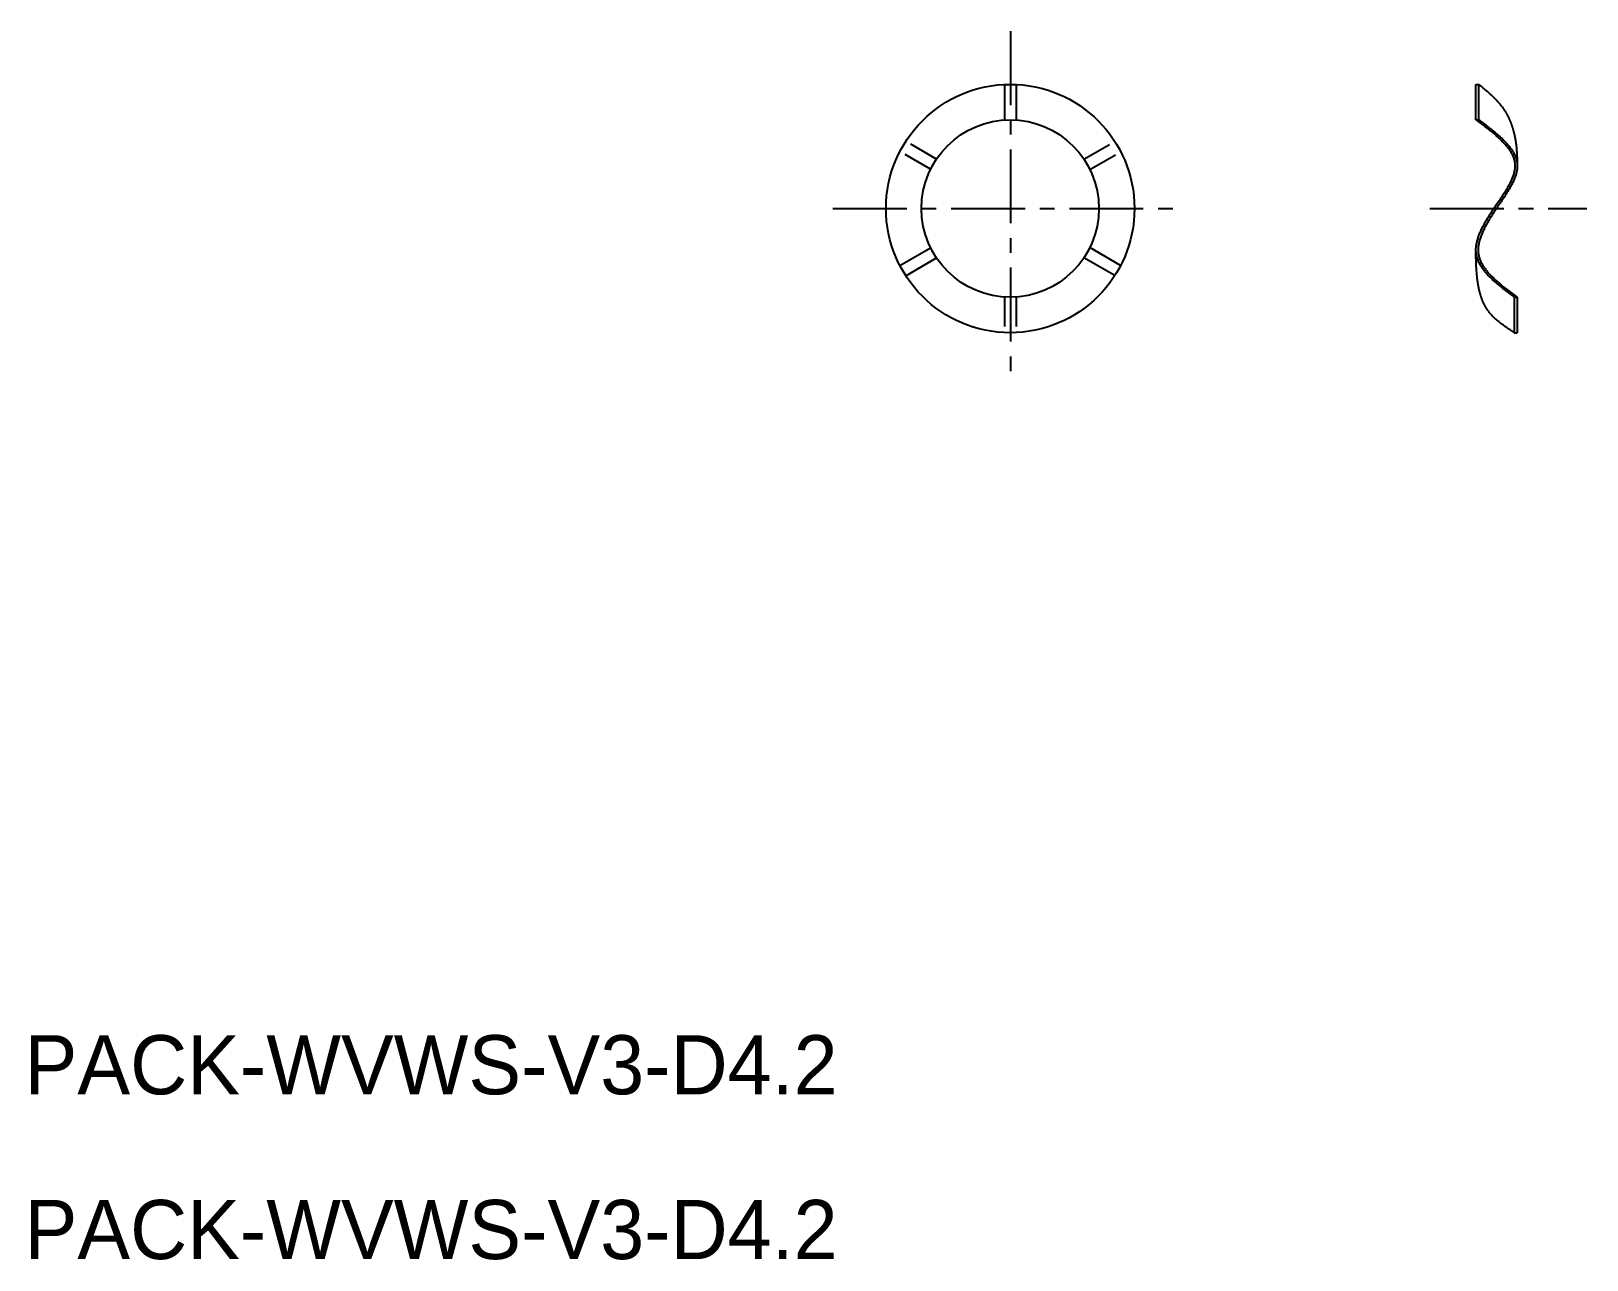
# Model space of a CAD drawing. Extents: x 76.9 to 103.2, y 15.7 to 36.5.
import ezdxf

# ---------------------------------------------------------------- set-up
doc = ezdxf.new("R2010")
doc.units = 0
doc.linetypes.add('CENTER', pattern=[2, 1.25, -0.25, 0.25, -0.25])
doc.linetypes.add('DASHED', pattern=[0.75, 0.5, -0.25])
doc.layers.get('0').update_dxf_attribs({"linetype": 'CONTINUOUS'})
doc.layers.add('CENTER', color=1, linetype='CENTER')

msp = doc.modelspace()

# ---------------------------------------------------------------- linework, layer by layer
at = {"color": 7, "linetype": 'CONTINUOUS'}
for p, q in [((93.31, 35.582), (93.31, 34.981)), ((93.51, 35.582), (93.51, 34.981)), ((101.28, 35.584), (101.33, 35.584)), ((101.28, 34.984), (101.28, 35.584)), ((101.33, 34.984), (101.33, 35.584)), ((101.28, 34.984), (101.33, 34.984)), ((91.542, 32.521), (92.062, 32.821)), ((91.642, 32.348), (92.162, 32.648)), ((95.175, 32.35), (94.654, 32.65)), ((95.275, 32.523), (94.754, 32.823)), ((101.93, 31.984), (101.93, 31.384)), ((101.93, 31.984), (101.98, 31.984)), ((101.98, 31.984), (101.98, 31.384)), ((101.93, 31.384), (101.98, 31.384))]:
    msp.add_line(p, q, dxfattribs=at)
at = {"color": 3, "linetype": 'DASHED'}
for p, q in [((92.162, 34.32), (91.642, 34.62)), ((94.654, 34.318), (95.175, 34.619)), ((92.062, 34.147), (91.542, 34.447)), ((94.754, 34.145), (95.275, 34.445)), ((93.31, 31.987), (93.31, 31.386)), ((93.51, 31.988), (93.51, 31.387))]:
    msp.add_line(p, q, dxfattribs=at)
at = {"color": 7}
for points in [[(101.33, 35.584, 0), (101.336, 35.579, 0), (101.342, 35.574, 0), (101.349, 35.568, 0), (101.355, 35.563, 0), (101.362, 35.558, 0), (101.368, 35.552, 0), (101.375, 35.547, 0), (101.381, 35.542, 0), (101.387, 35.536, 0), (101.394, 35.531, 0), (101.4, 35.526, 0), (101.406, 35.52, 0), (101.413, 35.515, 0), (101.419, 35.51, 0), (101.426, 35.504, 0), (101.432, 35.499, 0), (101.438, 35.494, 0), (101.444, 35.488, 0), (101.451, 35.483, 0), (101.457, 35.477, 0), (101.463, 35.472, 0), (101.47, 35.467, 0), (101.476, 35.461, 0), (101.482, 35.456, 0), (101.488, 35.45, 0), (101.494, 35.445, 0), (101.501, 35.439, 0), (101.507, 35.434, 0), (101.513, 35.428, 0), (101.519, 35.423, 0), (101.525, 35.417, 0), (101.531, 35.412, 0), (101.537, 35.406, 0), (101.543, 35.401, 0), (101.549, 35.395, 0), (101.555, 35.389, 0), (101.561, 35.384, 0), (101.567, 35.378, 0), (101.573, 35.372, 0), (101.579, 35.367, 0), (101.585, 35.361, 0), (101.59, 35.355, 0), (101.596, 35.349, 0), (101.602, 35.343, 0), (101.608, 35.338, 0), (101.613, 35.332, 0), (101.619, 35.326, 0), (101.625, 35.32, 0), (101.63, 35.314, 0), (101.636, 35.308, 0), (101.641, 35.302, 0), (101.647, 35.296, 0), (101.652, 35.29, 0), (101.658, 35.284, 0), (101.663, 35.278, 0), (101.668, 35.272, 0), (101.674, 35.266, 0), (101.679, 35.259, 0), (101.684, 35.253, 0), (101.689, 35.247, 0), (101.694, 35.241, 0), (101.699, 35.234, 0), (101.705, 35.228, 0), (101.709, 35.222, 0), (101.714, 35.215, 0), (101.719, 35.209, 0), (101.724, 35.202, 0), (101.729, 35.196, 0), (101.734, 35.189, 0), (101.738, 35.183, 0), (101.743, 35.176, 0), (101.748, 35.169, 0), (101.752, 35.163, 0), (101.757, 35.156, 0), (101.761, 35.149, 0), (101.766, 35.142, 0), (101.77, 35.135, 0), (101.774, 35.129, 0), (101.779, 35.122, 0), (101.783, 35.115, 0), (101.787, 35.108, 0), (101.791, 35.1, 0), (101.795, 35.093, 0), (101.799, 35.086, 0), (101.803, 35.079, 0), (101.807, 35.072, 0), (101.811, 35.065, 0), (101.815, 35.058, 0), (101.818, 35.05, 0), (101.822, 35.043, 0), (101.826, 35.036, 0), (101.829, 35.028, 0), (101.833, 35.021, 0), (101.836, 35.014, 0), (101.84, 35.006, 0), (101.843, 34.998, 0), (101.846, 34.991, 0), (101.85, 34.983, 0), (101.853, 34.976, 0), (101.856, 34.968, 0), (101.859, 34.961, 0), (101.863, 34.953, 0), (101.866, 34.945, 0), (101.869, 34.938, 0), (101.872, 34.93, 0), (101.875, 34.922, 0), (101.877, 34.915, 0), (101.88, 34.907, 0), (101.883, 34.899, 0), (101.886, 34.891, 0), (101.888, 34.883, 0), (101.891, 34.876, 0), (101.894, 34.868, 0), (101.896, 34.86, 0), (101.899, 34.852, 0), (101.901, 34.844, 0), (101.904, 34.836, 0), (101.906, 34.828, 0), (101.908, 34.82, 0), (101.911, 34.812, 0), (101.913, 34.804, 0), (101.915, 34.796, 0), (101.917, 34.788, 0), (101.919, 34.78, 0), (101.921, 34.772, 0), (101.923, 34.764, 0), (101.925, 34.756, 0), (101.927, 34.748, 0), (101.929, 34.74, 0), (101.931, 34.732, 0), (101.933, 34.724, 0), (101.935, 34.715, 0), (101.936, 34.707, 0), (101.938, 34.699, 0), (101.94, 34.691, 0), (101.941, 34.683, 0), (101.943, 34.675, 0), (101.944, 34.667, 0), (101.946, 34.658, 0), (101.947, 34.65, 0), (101.949, 34.642, 0), (101.95, 34.634, 0), (101.951, 34.626, 0), (101.953, 34.618, 0), (101.954, 34.609, 0), (101.955, 34.601, 0), (101.956, 34.593, 0), (101.957, 34.585, 0), (101.958, 34.577, 0), (101.959, 34.569, 0), (101.96, 34.56, 0), (101.961, 34.552, 0), (101.962, 34.544, 0), (101.963, 34.536, 0), (101.964, 34.528, 0), (101.965, 34.52, 0), (101.966, 34.511, 0), (101.966, 34.503, 0), (101.967, 34.495, 0), (101.968, 34.487, 0), (101.968, 34.479, 0), (101.969, 34.471, 0), (101.97, 34.462, 0), (101.97, 34.454, 0), (101.971, 34.446, 0), (101.971, 34.438, 0), (101.972, 34.43, 0), (101.972, 34.422, 0), (101.973, 34.413, 0), (101.973, 34.405, 0), (101.974, 34.397, 0), (101.974, 34.389, 0), (101.974, 34.381, 0), (101.975, 34.373, 0), (101.975, 34.365, 0), (101.976, 34.356, 0), (101.976, 34.348, 0), (101.976, 34.34, 0), (101.976, 34.332, 0), (101.977, 34.324, 0), (101.977, 34.316, 0), (101.977, 34.307, 0), (101.978, 34.299, 0), (101.978, 34.291, 0), (101.978, 34.283, 0), (101.978, 34.275, 0), (101.979, 34.267, 0), (101.979, 34.259, 0), (101.979, 34.25, 0), (101.979, 34.242, 0), (101.98, 34.234, 0)], [(101.28, 34.984, 0), (101.295, 34.972, 0), (101.311, 34.961, 0), (101.327, 34.949, 0), (101.342, 34.938, 0), (101.358, 34.926, 0), (101.373, 34.915, 0), (101.389, 34.903, 0), (101.404, 34.891, 0), (101.42, 34.88, 0), (101.435, 34.868, 0), (101.45, 34.857, 0), (101.465, 34.845, 0), (101.48, 34.833, 0), (101.495, 34.822, 0), (101.51, 34.81, 0), (101.525, 34.798, 0), (101.539, 34.786, 0), (101.554, 34.775, 0), (101.568, 34.763, 0), (101.582, 34.751, 0), (101.596, 34.739, 0), (101.61, 34.728, 0), (101.624, 34.716, 0), (101.637, 34.704, 0), (101.651, 34.692, 0), (101.664, 34.68, 0), (101.677, 34.668, 0), (101.689, 34.656, 0), (101.702, 34.644, 0), (101.714, 34.632, 0), (101.726, 34.62, 0), (101.738, 34.608, 0), (101.749, 34.596, 0), (101.761, 34.584, 0), (101.772, 34.572, 0), (101.782, 34.559, 0), (101.793, 34.547, 0), (101.803, 34.535, 0), (101.813, 34.523, 0), (101.822, 34.51, 0), (101.832, 34.498, 0), (101.841, 34.485, 0), (101.849, 34.473, 0), (101.857, 34.46, 0), (101.865, 34.447, 0), (101.873, 34.435, 0), (101.88, 34.422, 0), (101.887, 34.409, 0), (101.893, 34.397, 0), (101.899, 34.384, 0), (101.905, 34.371, 0), (101.91, 34.358, 0), (101.915, 34.345, 0), (101.92, 34.332, 0), (101.924, 34.319, 0), (101.927, 34.306, 0), (101.931, 34.292, 0), (101.933, 34.279, 0), (101.936, 34.266, 0), (101.937, 34.252, 0), (101.939, 34.239, 0), (101.94, 34.225, 0), (101.94, 34.212, 0), (101.94, 34.198, 0), (101.939, 34.184, 0), (101.938, 34.17, 0), (101.937, 34.157, 0), (101.935, 34.143, 0), (101.933, 34.129, 0), (101.93, 34.115, 0), (101.927, 34.101, 0), (101.924, 34.087, 0), (101.92, 34.072, 0), (101.916, 34.058, 0), (101.911, 34.044, 0), (101.906, 34.029, 0), (101.901, 34.015, 0), (101.896, 34.001, 0), (101.89, 33.986, 0), (101.884, 33.972, 0), (101.877, 33.957, 0), (101.871, 33.943, 0), (101.864, 33.928, 0), (101.856, 33.913, 0), (101.849, 33.898, 0), (101.841, 33.884, 0), (101.833, 33.869, 0), (101.825, 33.854, 0), (101.817, 33.839, 0), (101.808, 33.824, 0), (101.799, 33.809, 0), (101.79, 33.794, 0), (101.781, 33.779, 0), (101.772, 33.764, 0), (101.762, 33.749, 0), (101.753, 33.734, 0), (101.743, 33.719, 0), (101.733, 33.703, 0), (101.723, 33.688, 0), (101.713, 33.673, 0), (101.703, 33.658, 0), (101.693, 33.642, 0), (101.683, 33.627, 0), (101.672, 33.612, 0), (101.662, 33.596, 0), (101.651, 33.581, 0), (101.641, 33.566, 0), (101.63, 33.55, 0), (101.62, 33.535, 0), (101.609, 33.519, 0), (101.599, 33.504, 0), (101.589, 33.488, 0), (101.578, 33.473, 0), (101.568, 33.457, 0), (101.557, 33.442, 0), (101.547, 33.426, 0), (101.537, 33.411, 0), (101.527, 33.395, 0), (101.517, 33.38, 0), (101.507, 33.364, 0), (101.497, 33.349, 0), (101.487, 33.333, 0), (101.477, 33.318, 0), (101.468, 33.302, 0), (101.459, 33.286, 0), (101.449, 33.271, 0), (101.44, 33.255, 0), (101.431, 33.24, 0), (101.422, 33.224, 0), (101.414, 33.209, 0), (101.405, 33.194, 0), (101.397, 33.178, 0), (101.389, 33.163, 0), (101.381, 33.147, 0), (101.374, 33.132, 0), (101.366, 33.117, 0), (101.359, 33.102, 0), (101.352, 33.086, 0), (101.346, 33.071, 0), (101.339, 33.056, 0), (101.333, 33.041, 0), (101.327, 33.026, 0), (101.321, 33.011, 0), (101.316, 32.995, 0), (101.311, 32.98, 0), (101.306, 32.966, 0), (101.302, 32.951, 0), (101.298, 32.936, 0), (101.294, 32.921, 0), (101.291, 32.906, 0), (101.288, 32.892, 0), (101.285, 32.877, 0), (101.283, 32.862, 0), (101.281, 32.848, 0), (101.279, 32.834, 0), (101.278, 32.819, 0), (101.277, 32.805, 0), (101.277, 32.791, 0), (101.277, 32.777, 0), (101.277, 32.763, 0), (101.278, 32.748, 0), (101.28, 32.735, 0), (101.281, 32.721, 0), (101.284, 32.707, 0), (101.286, 32.693, 0), (101.289, 32.68, 0), (101.293, 32.666, 0), (101.297, 32.653, 0), (101.301, 32.639, 0), (101.306, 32.626, 0), (101.311, 32.613, 0), (101.316, 32.599, 0), (101.322, 32.586, 0), (101.328, 32.573, 0), (101.335, 32.56, 0), (101.342, 32.547, 0), (101.349, 32.534, 0), (101.357, 32.522, 0), (101.365, 32.509, 0), (101.373, 32.496, 0), (101.381, 32.483, 0), (101.39, 32.471, 0), (101.399, 32.458, 0), (101.409, 32.446, 0), (101.419, 32.433, 0), (101.429, 32.421, 0), (101.439, 32.408, 0), (101.45, 32.396, 0), (101.461, 32.384, 0), (101.472, 32.372, 0), (101.483, 32.359, 0), (101.495, 32.347, 0), (101.506, 32.335, 0), (101.518, 32.323, 0), (101.531, 32.311, 0), (101.543, 32.299, 0), (101.556, 32.287, 0), (101.568, 32.275, 0), (101.581, 32.263, 0), (101.595, 32.251, 0), (101.608, 32.24, 0), (101.622, 32.228, 0), (101.635, 32.216, 0), (101.649, 32.204, 0), (101.663, 32.193, 0), (101.677, 32.181, 0), (101.691, 32.169, 0), (101.706, 32.157, 0), (101.72, 32.146, 0), (101.735, 32.134, 0), (101.749, 32.123, 0), (101.764, 32.111, 0), (101.779, 32.099, 0), (101.794, 32.088, 0), (101.809, 32.076, 0), (101.824, 32.065, 0), (101.839, 32.053, 0), (101.854, 32.042, 0), (101.869, 32.03, 0), (101.884, 32.019, 0), (101.899, 32.007, 0), (101.914, 31.996, 0), (101.93, 31.984, 0)], [(101.33, 34.984, 0), (101.345, 34.972, 0), (101.361, 34.961, 0), (101.376, 34.949, 0), (101.392, 34.938, 0), (101.407, 34.926, 0), (101.422, 34.914, 0), (101.438, 34.902, 0), (101.453, 34.891, 0), (101.468, 34.879, 0), (101.483, 34.867, 0), (101.498, 34.856, 0), (101.513, 34.844, 0), (101.528, 34.832, 0), (101.543, 34.82, 0), (101.558, 34.809, 0), (101.572, 34.797, 0), (101.587, 34.785, 0), (101.601, 34.773, 0), (101.615, 34.761, 0), (101.629, 34.75, 0), (101.643, 34.738, 0), (101.657, 34.726, 0), (101.67, 34.714, 0), (101.684, 34.702, 0), (101.697, 34.69, 0), (101.71, 34.678, 0), (101.723, 34.666, 0), (101.735, 34.654, 0), (101.748, 34.642, 0), (101.76, 34.63, 0), (101.772, 34.618, 0), (101.783, 34.605, 0), (101.795, 34.593, 0), (101.806, 34.581, 0), (101.817, 34.569, 0), (101.827, 34.556, 0), (101.837, 34.544, 0), (101.847, 34.532, 0), (101.857, 34.519, 0), (101.867, 34.507, 0), (101.876, 34.494, 0), (101.884, 34.482, 0), (101.893, 34.469, 0), (101.901, 34.456, 0), (101.909, 34.444, 0), (101.916, 34.431, 0), (101.923, 34.418, 0), (101.93, 34.406, 0), (101.936, 34.393, 0), (101.942, 34.38, 0), (101.948, 34.367, 0), (101.953, 34.354, 0), (101.957, 34.341, 0), (101.962, 34.328, 0), (101.966, 34.314, 0), (101.969, 34.301, 0), (101.972, 34.288, 0), (101.975, 34.274, 0), (101.977, 34.261, 0), (101.978, 34.248, 0), (101.98, 34.234, 0), (101.98, 34.22, 0), (101.981, 34.207, 0), (101.98, 34.193, 0), (101.98, 34.179, 0), (101.979, 34.165, 0), (101.977, 34.151, 0), (101.975, 34.137, 0), (101.973, 34.123, 0), (101.97, 34.109, 0), (101.967, 34.095, 0), (101.963, 34.081, 0), (101.96, 34.067, 0), (101.955, 34.053, 0), (101.951, 34.038, 0), (101.946, 34.024, 0), (101.941, 34.009, 0), (101.935, 33.995, 0), (101.929, 33.98, 0), (101.923, 33.966, 0), (101.917, 33.951, 0), (101.91, 33.937, 0), (101.903, 33.922, 0), (101.896, 33.907, 0), (101.888, 33.892, 0), (101.88, 33.877, 0), (101.872, 33.863, 0), (101.864, 33.848, 0), (101.856, 33.833, 0), (101.847, 33.818, 0), (101.838, 33.803, 0), (101.829, 33.788, 0), (101.82, 33.773, 0), (101.811, 33.758, 0), (101.801, 33.743, 0), (101.792, 33.727, 0), (101.782, 33.712, 0), (101.772, 33.697, 0), (101.762, 33.682, 0), (101.752, 33.666, 0), (101.742, 33.651, 0), (101.732, 33.636, 0), (101.722, 33.621, 0), (101.712, 33.605, 0), (101.701, 33.59, 0), (101.691, 33.575, 0), (101.68, 33.559, 0), (101.67, 33.544, 0), (101.659, 33.528, 0), (101.649, 33.513, 0), (101.638, 33.497, 0), (101.628, 33.482, 0), (101.618, 33.466, 0), (101.607, 33.451, 0), (101.597, 33.435, 0), (101.587, 33.42, 0), (101.577, 33.404, 0), (101.566, 33.389, 0), (101.556, 33.373, 0), (101.546, 33.358, 0), (101.537, 33.342, 0), (101.527, 33.327, 0), (101.517, 33.311, 0), (101.508, 33.295, 0), (101.498, 33.28, 0), (101.489, 33.264, 0), (101.48, 33.249, 0), (101.471, 33.233, 0), (101.462, 33.218, 0), (101.454, 33.203, 0), (101.445, 33.187, 0), (101.437, 33.172, 0), (101.429, 33.156, 0), (101.421, 33.141, 0), (101.414, 33.126, 0), (101.406, 33.111, 0), (101.399, 33.095, 0), (101.392, 33.08, 0), (101.386, 33.065, 0), (101.379, 33.05, 0), (101.373, 33.035, 0), (101.367, 33.02, 0), (101.362, 33.005, 0), (101.357, 32.989, 0), (101.352, 32.975, 0), (101.347, 32.96, 0), (101.343, 32.945, 0), (101.339, 32.93, 0), (101.335, 32.915, 0), (101.332, 32.901, 0), (101.329, 32.886, 0), (101.326, 32.871, 0), (101.324, 32.857, 0), (101.322, 32.843, 0), (101.321, 32.828, 0), (101.32, 32.814, 0), (101.319, 32.8, 0), (101.319, 32.785, 0), (101.319, 32.772, 0), (101.319, 32.757, 0), (101.32, 32.743, 0), (101.322, 32.73, 0), (101.324, 32.716, 0), (101.326, 32.702, 0), (101.329, 32.688, 0), (101.332, 32.675, 0), (101.336, 32.661, 0), (101.34, 32.648, 0), (101.344, 32.635, 0), (101.349, 32.621, 0), (101.354, 32.608, 0), (101.36, 32.595, 0), (101.366, 32.582, 0), (101.372, 32.569, 0), (101.379, 32.556, 0), (101.386, 32.543, 0), (101.393, 32.531, 0), (101.401, 32.518, 0), (101.409, 32.505, 0), (101.417, 32.492, 0), (101.426, 32.48, 0), (101.435, 32.467, 0), (101.445, 32.455, 0), (101.454, 32.442, 0), (101.464, 32.43, 0), (101.474, 32.418, 0), (101.485, 32.405, 0), (101.495, 32.393, 0), (101.506, 32.381, 0), (101.518, 32.369, 0), (101.529, 32.357, 0), (101.541, 32.345, 0), (101.553, 32.333, 0), (101.565, 32.321, 0), (101.577, 32.309, 0), (101.59, 32.297, 0), (101.602, 32.285, 0), (101.615, 32.273, 0), (101.628, 32.261, 0), (101.642, 32.249, 0), (101.655, 32.238, 0), (101.669, 32.226, 0), (101.683, 32.214, 0), (101.697, 32.203, 0), (101.711, 32.191, 0), (101.725, 32.179, 0), (101.739, 32.168, 0), (101.754, 32.156, 0), (101.768, 32.145, 0), (101.783, 32.133, 0), (101.798, 32.122, 0), (101.813, 32.11, 0), (101.827, 32.099, 0), (101.842, 32.087, 0), (101.858, 32.076, 0), (101.873, 32.064, 0), (101.888, 32.053, 0), (101.903, 32.041, 0), (101.918, 32.03, 0), (101.934, 32.018, 0), (101.949, 32.007, 0), (101.964, 31.995, 0), (101.98, 31.984, 0)], [(101.93, 31.384, 0), (101.922, 31.389, 0), (101.915, 31.394, 0), (101.908, 31.398, 0), (101.901, 31.403, 0), (101.894, 31.408, 0), (101.886, 31.413, 0), (101.879, 31.417, 0), (101.872, 31.422, 0), (101.865, 31.427, 0), (101.858, 31.432, 0), (101.851, 31.436, 0), (101.843, 31.441, 0), (101.836, 31.446, 0), (101.829, 31.451, 0), (101.822, 31.456, 0), (101.815, 31.461, 0), (101.808, 31.465, 0), (101.801, 31.47, 0), (101.794, 31.475, 0), (101.787, 31.48, 0), (101.78, 31.485, 0), (101.773, 31.49, 0), (101.766, 31.495, 0), (101.759, 31.5, 0), (101.752, 31.505, 0), (101.745, 31.51, 0), (101.738, 31.515, 0), (101.732, 31.52, 0), (101.725, 31.525, 0), (101.718, 31.53, 0), (101.711, 31.535, 0), (101.705, 31.54, 0), (101.698, 31.545, 0), (101.691, 31.551, 0), (101.685, 31.556, 0), (101.678, 31.561, 0), (101.672, 31.566, 0), (101.665, 31.572, 0), (101.659, 31.577, 0), (101.652, 31.582, 0), (101.646, 31.587, 0), (101.639, 31.593, 0), (101.633, 31.598, 0), (101.627, 31.604, 0), (101.621, 31.609, 0), (101.615, 31.615, 0), (101.608, 31.62, 0), (101.602, 31.626, 0), (101.596, 31.632, 0), (101.59, 31.637, 0), (101.585, 31.643, 0), (101.579, 31.649, 0), (101.573, 31.655, 0), (101.567, 31.66, 0), (101.561, 31.666, 0), (101.556, 31.672, 0), (101.55, 31.678, 0), (101.545, 31.684, 0), (101.539, 31.69, 0), (101.534, 31.696, 0), (101.528, 31.702, 0), (101.523, 31.709, 0), (101.518, 31.715, 0), (101.513, 31.721, 0), (101.508, 31.727, 0), (101.503, 31.734, 0), (101.498, 31.74, 0), (101.493, 31.747, 0), (101.488, 31.753, 0), (101.483, 31.76, 0), (101.479, 31.766, 0), (101.474, 31.773, 0), (101.47, 31.78, 0), (101.465, 31.787, 0), (101.461, 31.793, 0), (101.456, 31.8, 0), (101.452, 31.807, 0), (101.448, 31.814, 0), (101.444, 31.821, 0), (101.44, 31.828, 0), (101.436, 31.836, 0), (101.432, 31.843, 0), (101.428, 31.85, 0), (101.425, 31.857, 0), (101.421, 31.865, 0), (101.417, 31.872, 0), (101.414, 31.88, 0), (101.41, 31.887, 0), (101.407, 31.894, 0), (101.404, 31.902, 0), (101.4, 31.91, 0), (101.397, 31.917, 0), (101.394, 31.925, 0), (101.391, 31.933, 0), (101.388, 31.94, 0), (101.385, 31.948, 0), (101.382, 31.956, 0), (101.379, 31.964, 0), (101.376, 31.972, 0), (101.373, 31.98, 0), (101.371, 31.988, 0), (101.368, 31.995, 0), (101.366, 32.004, 0), (101.363, 32.011, 0), (101.361, 32.02, 0), (101.358, 32.028, 0), (101.356, 32.036, 0), (101.354, 32.044, 0), (101.351, 32.052, 0), (101.349, 32.06, 0), (101.347, 32.068, 0), (101.345, 32.077, 0), (101.343, 32.085, 0), (101.341, 32.093, 0), (101.339, 32.101, 0), (101.337, 32.11, 0), (101.335, 32.118, 0), (101.333, 32.126, 0), (101.332, 32.135, 0), (101.33, 32.143, 0), (101.328, 32.151, 0), (101.326, 32.16, 0), (101.325, 32.168, 0), (101.323, 32.176, 0), (101.322, 32.185, 0), (101.32, 32.193, 0), (101.319, 32.202, 0), (101.317, 32.21, 0), (101.316, 32.218, 0), (101.315, 32.227, 0), (101.314, 32.235, 0), (101.312, 32.244, 0), (101.311, 32.252, 0), (101.31, 32.261, 0), (101.309, 32.269, 0), (101.308, 32.277, 0), (101.307, 32.286, 0), (101.305, 32.294, 0), (101.304, 32.303, 0), (101.303, 32.311, 0), (101.302, 32.319, 0), (101.302, 32.328, 0), (101.301, 32.336, 0), (101.3, 32.345, 0), (101.299, 32.353, 0), (101.298, 32.361, 0), (101.297, 32.37, 0), (101.297, 32.378, 0), (101.296, 32.386, 0), (101.295, 32.395, 0), (101.294, 32.403, 0), (101.294, 32.411, 0), (101.293, 32.42, 0), (101.292, 32.428, 0), (101.292, 32.436, 0), (101.291, 32.445, 0), (101.291, 32.453, 0), (101.29, 32.461, 0), (101.29, 32.47, 0), (101.289, 32.478, 0), (101.289, 32.486, 0), (101.288, 32.495, 0), (101.288, 32.503, 0), (101.287, 32.511, 0), (101.287, 32.519, 0), (101.286, 32.528, 0), (101.286, 32.536, 0), (101.286, 32.544, 0), (101.285, 32.553, 0), (101.285, 32.561, 0), (101.285, 32.569, 0), (101.284, 32.577, 0), (101.284, 32.586, 0), (101.284, 32.594, 0), (101.283, 32.602, 0), (101.283, 32.61, 0), (101.283, 32.619, 0), (101.283, 32.627, 0), (101.282, 32.635, 0), (101.282, 32.643, 0), (101.282, 32.652, 0), (101.282, 32.66, 0), (101.281, 32.668, 0), (101.281, 32.676, 0), (101.281, 32.685, 0), (101.281, 32.693, 0), (101.28, 32.701, 0), (101.28, 32.709, 0), (101.28, 32.718, 0), (101.28, 32.726, 0), (101.28, 32.734, 0)]]:
    msp.add_polyline3d(points, dxfattribs=at)
at = {"color": 7, "linetype": 'CONTINUOUS'}
for radius in [2.1, 1.5]:
    msp.add_circle((93.408, 33.484), radius, dxfattribs=at)
at = {"layer": 'CENTER', "color": 1, "linetype": 'CENTER'}
for p, q in [((93.41, 36.484), (93.41, 30.484)), ((90.408, 33.484), (96.408, 33.484)), ((100.504, 33.484), (103.157, 33.484))]:
    msp.add_line(p, q, dxfattribs=at)

# ---------------------------------------------------------------- texts
at = {"color": 7, "linetype": 'CONTINUOUS'}
for p in [(76.744, 18.504), (76.744, 15.718)]:
    msp.add_text('PACK-WVWS-V3-D4.2', height=1, dxfattribs=at).set_placement(p)

doc.saveas('drawing.dxf')
